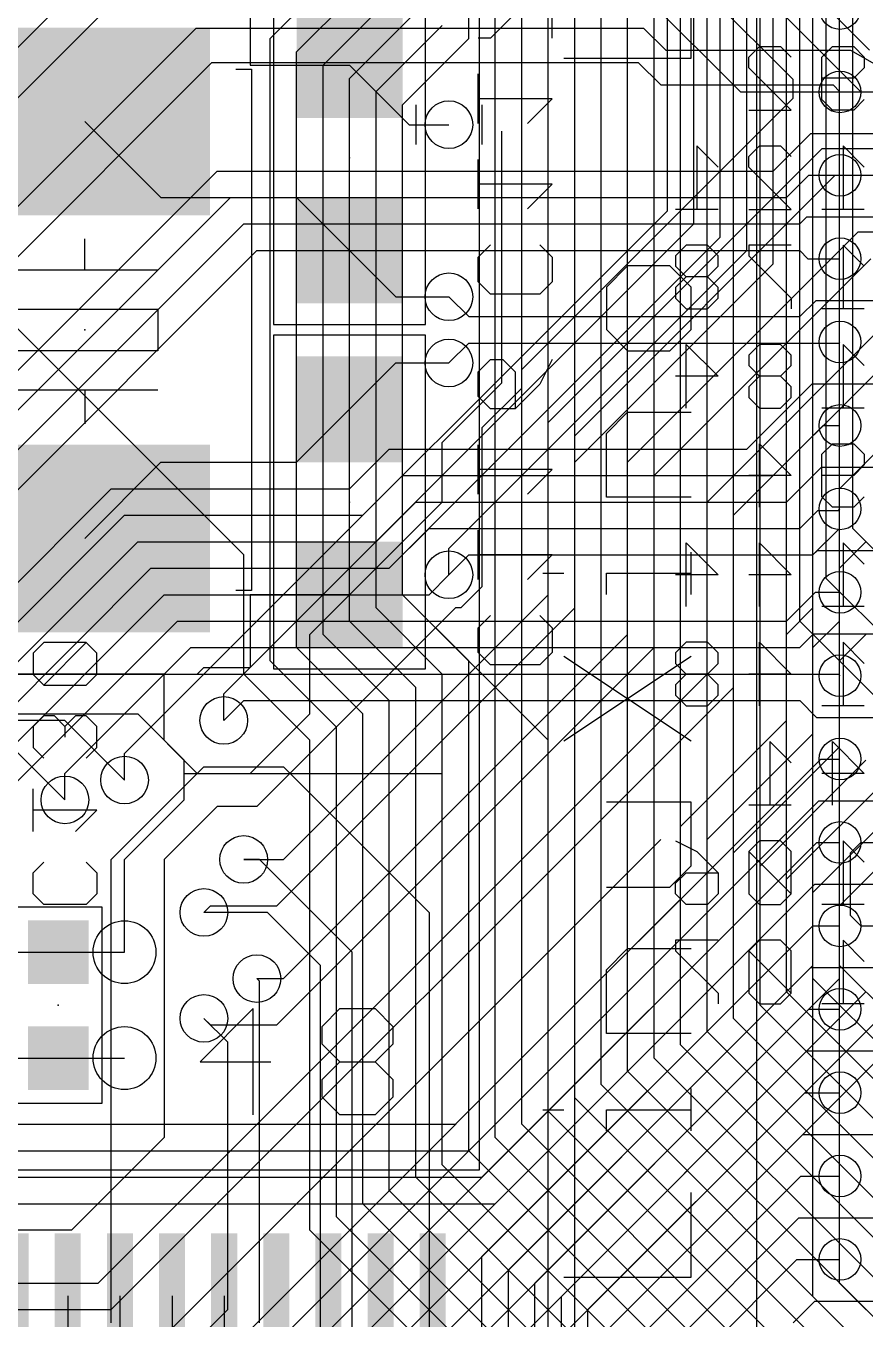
# Model space of a CAD drawing. Extents: x -61 to 136, y 23 to 123.
# Drawn here: x 53.79 to 61.84, y 63.03 to 75.43 of the extents above; entities that cross this region are included whole.
import ezdxf

# ---------------------------------------------------------------- set-up
doc = ezdxf.new("R2010")
doc.units = 0
for name, color, linetype in [('1', 14, 'CONTINUOUS'), ('13', 94, 'CONTINUOUS'), ('14', 94, 'CONTINUOUS'), ('16', 134, 'CONTINUOUS'), ('18', 94, 'CONTINUOUS'), ('21', 251, 'CONTINUOUS'), ('22', 54, 'CONTINUOUS'), ('24', 54, 'CONTINUOUS'), ('25', 251, 'CONTINUOUS'), ('26', 54, 'CONTINUOUS'), ('3', 214, 'CONTINUOUS'), ('4', 214, 'CONTINUOUS'), ('40', 134, 'CONTINUOUS'), ('41', 14, 'CONTINUOUS'), ('42', 134, 'CONTINUOUS')]:
    doc.layers.add(name, color=color, linetype=linetype)

# ---------------------------------------------------------------- blocks, each defined once
blk = doc.blocks.new('RECT')
blk.add_solid([(-0.5, -0.5), (0.5, -0.5), (-0.5, 0.5), (0.5, 0.5)])
blk = doc.blocks.new('PIE')
blk.add_circle((0, 0), 0.5)
blk = doc.blocks.new('ROUNDV')
blk.add_circle((0, 0), 0.5)

msp = doc.modelspace()

# ---------------------------------------------------------------- linework, layer by layer
at = {"layer": '1'}
for p, q in [((45.0723, 66.5861), (54.6608, 76.1746)), ((45.2247, 66.2559), (54.8132, 75.8444)), ((45.0723, 65.0621), (55.4228, 75.4126)), ((55.4228, 75.4126), (59.7154, 75.4126)), ((59.7154, 75.4126), (59.928, 75.2)), ((59.928, 75.2), (61.7, 75.2)), ((61.7, 75.2), (62.4, 74.8)), ((45.2247, 64.7319), (55.5752, 75.0824)), ((55.5752, 75.0824), (59.6646, 75.0824)), ((59.6646, 75.0824), (59.8805, 74.8665)), ((59.8805, 74.8665), (61.5335, 74.8665)), ((61.5335, 74.8665), (61.6, 74.8)), ((60.96, 74.041), (61.319, 74.4)), ((61.319, 74.4), (62, 74.4)), ((48.895, 67.31), (55.626, 74.041)), ((55.626, 74.041), (60.96, 74.041)), ((61.087, 73.787), (61.3, 74)), ((61.3, 74), (61.6, 74)), ((49.403, 67.437), (55.753, 73.787)), ((55.753, 73.787), (61.087, 73.787)), ((61.214, 73.533), (61.281, 73.6)), ((61.281, 73.6), (62, 73.6)), ((49.911, 67.564), (55.88, 73.533)), ((55.88, 73.533), (61.214, 73.533)), ((50.3555, 67.6275), (56.007, 73.279)), ((56.007, 73.279), (61.214, 73.279)), ((61.214, 73.279), (61.293, 73.2)), ((61.293, 73.2), (61.6, 73.2)), ((57.8485, 72.8345), (58.039, 72.644)), ((61.214, 72.644), (61.37, 72.8)), ((61.37, 72.8), (62, 72.8)), ((58.039, 72.644), (61.214, 72.644)), ((57.8485, 72.1995), (58.039, 72.39)), ((58.039, 72.39), (61.59, 72.39)), ((61.59, 72.39), (61.6, 72.4)), ((60.706, 71.374), (61.332, 72)), ((61.332, 72), (62.8, 72)), ((60.96, 71.12), (61.44, 71.6)), ((61.44, 71.6), (61.6, 71.6)), ((56.896, 70.993), (57.277, 71.374)), ((57.277, 71.374), (60.706, 71.374)), ((57.023, 70.739), (57.404, 71.12)), ((57.404, 71.12), (60.96, 71.12)), ((61.087, 70.866), (61.421, 71.2)), ((61.421, 71.2), (62, 71.2)), ((52.832, 69.215), (54.61, 70.993)), ((54.61, 70.993), (56.896, 70.993)), ((57.15, 70.485), (57.531, 70.866)), ((57.531, 70.866), (61.087, 70.866)), ((52.7685, 68.7705), (54.737, 70.739)), ((54.737, 70.739), (57.023, 70.739)), ((61.214, 70.612), (61.3864, 70.7844)), ((61.3864, 70.7844), (61.5844, 70.7844)), ((61.5844, 70.7844), (61.6, 70.8)), ((57.277, 70.231), (57.658, 70.612)), ((57.658, 70.612), (61.214, 70.612)), ((52.8955, 68.5165), (54.864, 70.485)), ((54.864, 70.485), (57.15, 70.485)), ((57.8485, 70.1675), (58.039, 70.358)), ((58.039, 70.358), (61.341, 70.358)), ((61.341, 70.358), (61.383, 70.4)), ((61.383, 70.4), (62, 70.4)), ((53.0225, 68.2625), (54.991, 70.231)), ((54.991, 70.231), (57.277, 70.231)), ((57.658, 69.977), (57.8485, 70.1675)), ((53.1495, 68.0085), (55.118, 69.977)), ((55.118, 69.977), (57.658, 69.977)), ((61.087, 69.723), (61.364, 70)), ((61.364, 70), (61.6, 70)), ((53.1495, 67.6275), (55.245, 69.723)), ((55.245, 69.723), (61.087, 69.723)), ((61.214, 69.469), (61.345, 69.6)), ((61.345, 69.6), (62, 69.6)), ((54.1655, 68.2625), (55.372, 69.469)), ((55.372, 69.469), (61.214, 69.469)), ((54.737, 68.453), (55.499, 69.215)), ((55.499, 69.215), (61.585, 69.215)), ((61.585, 69.215), (61.6, 69.2)), ((55.6895, 68.7705), (55.88, 68.961)), ((55.88, 68.961), (61.214, 68.961)), ((61.214, 68.961), (61.375, 68.8)), ((61.375, 68.8), (62, 68.8)), ((54.737, 68.199), (54.737, 68.453)), ((57.912, 64.897), (61.415, 68.4)), ((61.415, 68.4), (61.6, 68.4)), ((54.1655, 68.0085), (54.1655, 68.2625)), ((58.039, 64.643), (61.396, 68)), ((61.396, 68), (62, 68)), ((58.166, 64.389), (61.377, 67.6)), ((61.377, 67.6), (61.6, 67.6)), ((58.293, 64.135), (61.358, 67.2)), ((61.358, 67.2), (62, 67.2)), ((58.166, 63.627), (61.339, 66.8)), ((61.339, 66.8), (61.6, 66.8)), ((58.42, 63.5), (61.32, 66.4)), ((61.32, 66.4), (62, 66.4)), ((58.674, 63.373), (61.301, 66)), ((61.301, 66), (61.6, 66)), ((58.928, 63.246), (61.282, 65.6)), ((61.282, 65.6), (62, 65.6)), ((59.182, 63.119), (61.263, 65.2)), ((61.263, 65.2), (61.6, 65.2)), ((49.149, 64.897), (57.912, 64.897)), ((59.436, 62.992), (61.244, 64.8)), ((61.244, 64.8), (62, 64.8)), ((49.403, 64.643), (58.039, 64.643)), ((49.657, 64.389), (58.166, 64.389)), ((59.69, 62.865), (61.225, 64.4)), ((61.225, 64.4), (61.6, 64.4)), ((49.911, 64.135), (58.293, 64.135)), ((59.944, 62.738), (61.206, 64)), ((61.206, 64), (62, 64)), ((58.166, 60.833), (58.166, 63.627)), ((60.198, 62.611), (61.187, 63.6)), ((61.187, 63.6), (61.6, 63.6)), ((58.42, 60.96), (58.42, 63.5)), ((58.674, 61.087), (58.674, 63.373)), ((54.193, 63.252), (54.193, 62.647)), ((54.693, 63.252), (54.693, 62.528)), ((55.193, 63.252), (55.193, 62.409)), ((55.693, 63.252), (55.693, 62.29)), ((58.928, 61.214), (58.928, 63.246)), ((61.1505, 62.992), (61.3585, 63.2)), ((61.3585, 63.2), (62, 63.2)), ((59.182, 61.341), (59.182, 63.119))]:
    msp.add_line(p, q, dxfattribs=at)
at = {"layer": '13'}
for p, q in [((57.0865, 78.359), (60.6455, 74.8)), ((60.6455, 74.8), (62.55, 74.8))]:
    msp.add_line(p, q, dxfattribs=at)
at = {"layer": '14'}
for p, q in [((60.706, 73.279), (60.706, 88.392)), ((60.96, 73.152), (60.96, 88.265)), ((61.214, 69.723), (61.214, 88.138)), ((61.468, 70.132), (61.468, 88.011)), ((61.722, 70.612), (61.722, 87.884)), ((60.452, 73.406), (60.452, 87.503)), ((60.198, 73.533), (60.198, 87.376)), ((59.944, 73.66), (59.944, 87.249)), ((55.499, 69.215), (59.944, 73.66)), ((55.6895, 69.0245), (60.198, 73.533)), ((57.404, 70.358), (60.452, 73.406)), ((57.8485, 70.4215), (60.706, 73.279)), ((59.055, 71.247), (60.96, 73.152)), ((59.055, 60.071), (59.055, 71.247)), ((62.734, 69.6), (61.722, 70.612)), ((57.404, 69.977), (57.404, 70.358)), ((57.8485, 70.1675), (57.8485, 70.4215)), ((62.8, 68.8), (61.468, 70.132)), ((58.801, 68.58), (57.404, 69.977)), ((62.537, 68.4), (61.214, 69.723)), ((52.578, 69.215), (55.499, 69.215)), ((55.6895, 68.7705), (55.6895, 69.0245)), ((53.594, 68.834), (54.864, 68.834)), ((54.864, 68.834), (55.4355, 68.2625)), ((58.801, 60.071), (58.801, 68.58)), ((54.61, 67.437), (55.499, 68.326)), ((55.4355, 68.2625), (57.785, 68.2625)), ((55.499, 68.326), (56.261, 68.326)), ((56.261, 68.326), (57.658, 66.929)), ((61.7, 67.5), (61.8, 67.6)), ((61.7, 66.9), (61.7, 67.5)), ((61.8, 67.6), (64.8, 67.6)), ((54.61, 62.992), (54.61, 67.437)), ((56.0324, 67.437), (55.88, 67.437)), ((56.9214, 66.548), (56.0324, 67.437)), ((56.1086, 66.929), (55.499, 66.929)), ((56.6166, 66.421), (56.1086, 66.929)), ((57.658, 66.929), (57.658, 62.357)), ((61.8, 66.8), (61.7, 66.9)), ((61.8, 66.8), (64.8, 66.8)), ((56.9214, 62.611), (56.9214, 66.548)), ((56.6166, 62.738), (56.6166, 66.421)), ((56.0324, 66.2686), (56.007, 66.294)), ((56.0324, 62.992), (56.0324, 66.2686)), ((55.7276, 65.6844), (55.499, 65.913)), ((55.7276, 63.119), (55.7276, 65.6844)), ((54.3306, 61.722), (55.7276, 63.119))]:
    msp.add_line(p, q, dxfattribs=at)
at = {"layer": '16'}
for p, q in [((59.0931, 77.9907), (61.8838, 75.2)), ((58.7629, 77.8383), (61.8012, 74.8)), ((55.9435, 75.7555), (55.9435, 75.057)), ((55.9435, 75.057), (56.896, 75.057)), ((56.896, 75.057), (57.4675, 74.4855)), ((61.8012, 74.8), (63.025, 74.8)), ((54.356, 74.517), (55.086, 73.787)), ((57.4675, 74.4855), (57.8485, 74.4855)), ((58.3565, 72.009), (58.3565, 74.422)), ((58.801, 71.628), (61.4299, 74.2569)), ((61.4299, 74.2569), (62.6569, 74.2569)), ((59.055, 71.501), (61.554, 74)), ((61.554, 74), (63.2, 74)), ((55.086, 73.787), (56.388, 73.787)), ((56.388, 73.787), (56.896, 73.279)), ((59.563, 71.247), (61.7728, 73.4568)), ((61.7728, 73.4568), (62.6568, 73.4568)), ((56.896, 73.279), (57.3405, 72.8345)), ((59.817, 71.12), (61.897, 73.2)), ((57.3405, 72.8345), (57.8485, 72.8345)), ((60.325, 70.866), (62.103, 72.644)), ((60.579, 70.739), (62.23, 72.39)), ((56.896, 71.755), (57.3405, 72.1995)), ((57.3405, 72.1995), (57.8485, 72.1995)), ((57.785, 71.4375), (58.3565, 72.009)), ((56.388, 71.247), (56.896, 71.755)), ((58.801, 69.977), (58.801, 71.628)), ((59.055, 69.85), (59.055, 71.501)), ((61.595, 70.993), (62.1792, 71.5772)), ((57.785, 70.866), (57.785, 71.4375)), ((54.356, 70.517), (55.086, 71.247)), ((55.086, 71.247), (56.388, 71.247)), ((59.563, 69.596), (59.563, 71.247)), ((59.817, 69.469), (59.817, 71.12)), ((61.595, 70.612), (61.595, 70.993)), ((56.896, 69.977), (57.785, 70.866)), ((60.325, 69.215), (60.325, 70.866)), ((60.579, 69.088), (60.579, 70.739)), ((61.341, 70.358), (61.595, 70.612)), ((61.595, 70.231), (61.849, 70.485)), ((61.341, 69.85), (61.341, 70.358)), ((61.595, 69.723), (61.595, 70.231)), ((55.9435, 69.977), (55.9435, 69.2785)), ((56.896, 69.977), (55.9435, 69.977)), ((56.261, 67.437), (58.801, 69.977)), ((56.515, 69.596), (56.896, 69.977)), ((56.1975, 66.9925), (59.055, 69.85)), ((61.087, 69.596), (61.341, 69.85)), ((61.341, 69.469), (61.595, 69.723)), ((56.261, 66.294), (59.563, 69.596)), ((56.515, 68.834), (56.515, 69.596)), ((61.087, 68.7705), (61.087, 69.596)), ((61.595, 69.342), (61.849, 69.596)), ((56.1975, 65.8495), (59.817, 69.469)), ((61.341, 68.6435), (61.341, 69.469)), ((55.4355, 69.215), (55.499, 69.2785)), ((55.499, 69.2785), (55.9435, 69.2785)), ((61.595, 68.5165), (61.595, 69.342)), ((55.118, 69.215), (53.086, 69.215)), ((54.483, 63.373), (60.325, 69.215)), ((55.118, 69.215), (55.4355, 69.215)), ((55.118, 68.58), (55.118, 69.215)), ((54.61, 63.119), (60.579, 69.088)), ((54.1655, 68.7705), (52.3875, 68.7705)), ((54.737, 68.199), (54.1655, 68.7705)), ((55.9435, 68.2625), (56.515, 68.834)), ((60.071, 67.7545), (61.087, 68.7705)), ((60.325, 67.6275), (61.341, 68.6435)), ((53.6575, 68.5165), (54.1655, 68.0085)), ((55.3085, 68.3895), (55.118, 68.58)), ((60.579, 67.5005), (61.595, 68.5165)), ((55.3085, 68.2625), (55.3085, 68.3895)), ((60.833, 67.3735), (61.849, 68.3895)), ((55.3085, 68.0085), (55.3085, 68.2625)), ((55.3085, 68.2625), (55.9435, 68.2625)), ((61.087, 67.2465), (62.103, 68.2625)), ((61.341, 67.1195), (62.357, 68.1355)), ((54.737, 67.437), (55.3085, 68.0085)), ((61.595, 66.9925), (62.6025, 68)), ((60.071, 67.056), (60.071, 67.7545)), ((60.325, 66.929), (60.325, 67.6275)), ((60.579, 66.802), (60.579, 67.5005)), ((54.737, 66.548), (54.737, 67.437)), ((55.88, 67.437), (56.261, 67.437)), ((60.833, 66.675), (60.833, 67.3735)), ((61.087, 66.548), (61.087, 67.2465)), ((61.341, 66.421), (61.341, 67.1195)), ((54.6735, 61.6585), (60.071, 67.056)), ((55.499, 66.929), (55.5625, 66.9925)), ((55.5625, 66.9925), (56.1975, 66.9925)), ((61.595, 66.294), (61.595, 66.9925)), ((54.8005, 61.4045), (60.325, 66.929)), ((54.9275, 61.1505), (60.579, 66.802)), ((55.0545, 60.8965), (60.833, 66.675)), ((53.213, 66.548), (54.102, 66.548)), ((54.102, 66.548), (54.737, 66.548)), ((55.1815, 60.6425), (61.087, 66.548)), ((55.3085, 60.3885), (61.341, 66.421)), ((56.007, 66.294), (56.261, 66.294)), ((56.261, 60.96), (61.595, 66.294)), ((56.896, 61.214), (61.849, 66.167)), ((57.4675, 61.4045), (62.103, 66.04)), ((55.499, 65.913), (55.5625, 65.8495)), ((58.039, 61.595), (62.357, 65.913)), ((55.5625, 65.8495), (56.1975, 65.8495)), ((53.213, 65.532), (54.102, 65.532)), ((54.102, 65.532), (54.737, 65.532)), ((45.466, 63.373), (54.483, 63.373)), ((45.593, 63.119), (54.61, 63.119))]:
    msp.add_line(p, q, dxfattribs=at)
at = {"layer": '21'}
for p, q in [((58.138, 81.647), (58.138, 64.457)), ((60.8, 80.6), (60.8, 62.6)), ((55.9708, 66.0059), (55.4624, 65.4974)), ((55.9708, 64.989), (55.9708, 66.0059)), ((56.6318, 65.8364), (56.8013, 66.0059)), ((56.8013, 66.0059), (57.1402, 66.0059)), ((57.1402, 66.0059), (57.3097, 65.8364)), ((56.6318, 65.6669), (56.6318, 65.8364)), ((57.3097, 65.8364), (57.3097, 65.6669)), ((56.8013, 65.4974), (56.6318, 65.6669)), ((57.3097, 65.6669), (57.1402, 65.4974)), ((55.4624, 65.4974), (56.1403, 65.4974)), ((56.6318, 65.328), (56.8013, 65.4974)), ((56.8013, 65.4974), (57.1402, 65.4974)), ((57.1402, 65.4974), (57.3097, 65.328)), ((56.6318, 65.1585), (56.6318, 65.328)), ((57.3097, 65.328), (57.3097, 65.1585)), ((56.8013, 64.989), (56.6318, 65.1585)), ((57.3097, 65.1585), (57.1402, 64.989)), ((57.1402, 64.989), (56.8013, 64.989)), ((58.138, 64.457), (45.748, 64.457))]:
    msp.add_line(p, q, dxfattribs=at)
at = {"layer": '22'}
for p, q in [((55.806, 75.017), (55.956, 75.017)), ((55.956, 75.017), (55.956, 70.017)), ((54.356, 73.092), (54.356, 73.392)), ((53.656, 73.092), (54.356, 73.092)), ((54.356, 73.092), (55.056, 73.092)), ((53.656, 72.717), (55.056, 72.717)), ((55.056, 72.717), (55.056, 72.317)), ((55.056, 72.317), (53.656, 72.317)), ((53.656, 71.942), (54.356, 71.942)), ((54.356, 71.942), (54.356, 71.617)), ((54.356, 71.942), (55.056, 71.942)), ((55.956, 70.017), (55.806, 70.017))]:
    msp.add_line(p, q, dxfattribs=at)
at = {"layer": '24'}
for p in [(56.896, 74.168), (54.356, 72.517), (56.896, 70.866), (54.102, 66.04)]:
    msp.add_point(p, dxfattribs=at)
at = {"layer": '25'}
for p, q in [((60.1726, 75.1238), (60.1726, 75.9373)), ((58.9524, 75.1238), (60.1726, 75.1238)), ((59.5625, 73.7205), (59.5625, 74.534)), ((59.5625, 73.1307), (59.3591, 72.9273)), ((59.9692, 73.1307), (59.5625, 73.1307)), ((60.1726, 72.9273), (59.9692, 73.1307)), ((59.3591, 72.9273), (59.3591, 72.5206)), ((60.1726, 72.5206), (60.1726, 72.9273)), ((59.3591, 72.5206), (59.5625, 72.3172)), ((59.9692, 72.3172), (60.1726, 72.5206)), ((59.5625, 72.3172), (59.9692, 72.3172)), ((59.3591, 71.5241), (59.5625, 71.7274)), ((59.5625, 71.7274), (60.1726, 71.7274)), ((59.3591, 70.9139), (59.3591, 71.5241)), ((60.1726, 70.9139), (59.3591, 70.9139)), ((60.1726, 69.9784), (60.1726, 70.3852)), ((58.749, 70.1818), (58.9524, 70.1818)), ((59.3591, 69.9784), (59.3591, 70.1818)), ((59.3591, 70.1818), (60.1726, 70.1818)), ((58.9524, 68.5751), (60.1726, 69.3886)), ((58.9524, 69.3886), (60.1726, 68.5751)), ((60.1726, 67.9854), (59.3591, 67.9854)), ((60.1726, 67.3752), (60.1726, 67.9854)), ((59.9692, 67.1719), (60.1726, 67.3752)), ((59.3591, 67.1719), (59.9692, 67.1719)), ((59.3591, 66.3787), (59.5625, 66.5821)), ((59.5625, 66.5821), (60.1726, 66.5821)), ((59.3591, 65.7686), (59.3591, 66.3787)), ((60.1726, 65.7686), (59.3591, 65.7686)), ((60.1726, 64.8331), (60.1726, 65.2398)), ((58.749, 65.0364), (58.9524, 65.0364)), ((59.3591, 64.8331), (59.3591, 65.0364)), ((59.3591, 65.0364), (60.1726, 65.0364)), ((60.1726, 63.4298), (60.1726, 64.2433)), ((58.9524, 63.4298), (60.1726, 63.4298))]:
    msp.add_line(p, q, dxfattribs=at)
at = {"layer": '26'}
for p, q in [((58.7211, 75.7902), (58.2465, 75.3156)), ((58.8397, 75.3156), (58.8397, 75.7902)), ((58.2465, 75.3156), (58.1279, 75.3156)), ((60.7248, 75.1336), (60.8265, 75.2353)), ((60.8265, 75.2353), (61.0298, 75.2353)), ((61.0298, 75.2353), (61.1315, 75.1336)), ((61.4264, 75.1336), (61.5281, 75.2353)), ((61.5281, 75.2353), (61.7315, 75.2353)), ((61.7315, 75.2353), (61.8332, 75.1336)), ((60.7248, 75.0319), (60.7248, 75.1336)), ((61.4264, 74.7269), (61.4264, 75.1336)), ((61.8332, 75.1336), (61.8332, 75.0319)), ((58.1279, 74.4971), (58.1279, 74.9716)), ((61.1315, 74.6252), (60.7248, 75.0319)), ((61.7315, 74.9303), (61.4264, 74.9303)), ((61.8332, 75.0319), (61.7315, 74.9303)), ((58.8397, 74.7343), (58.1279, 74.7343)), ((58.6024, 74.4971), (58.8397, 74.7343)), ((61.5281, 74.6252), (61.4264, 74.7269)), ((61.8332, 74.7269), (61.7315, 74.6252)), ((60.7248, 74.6252), (61.1315, 74.6252)), ((61.7315, 74.6252), (61.5281, 74.6252)), ((60.4299, 74.0794), (60.2265, 74.2828)), ((60.2265, 74.2828), (60.2265, 73.6727)), ((60.7248, 74.1811), (60.8265, 74.2828)), ((60.8265, 74.2828), (61.0298, 74.2828)), ((61.0298, 74.2828), (61.1315, 74.1811)), ((61.8332, 74.0794), (61.6298, 74.2828)), ((61.6298, 74.2828), (61.6298, 73.6727)), ((58.1279, 73.6785), (58.1279, 74.153)), ((60.7248, 74.0794), (60.7248, 74.1811)), ((61.1315, 73.6727), (60.7248, 74.0794)), ((58.8397, 73.9157), (58.1279, 73.9157)), ((58.6024, 73.6785), (58.8397, 73.9157)), ((60.4299, 73.6727), (60.0231, 73.6727)), ((60.7248, 73.6727), (61.1315, 73.6727)), ((61.8332, 73.6727), (61.4264, 73.6727)), ((58.1279, 73.2158), (58.2465, 73.3344)), ((58.7211, 73.3344), (58.8397, 73.2158)), ((60.1248, 73.3303), (60.0231, 73.2286)), ((60.3282, 73.3303), (60.1248, 73.3303)), ((60.4299, 73.2286), (60.3282, 73.3303)), ((61.1315, 73.3303), (60.7248, 73.3303)), ((60.7248, 73.3303), (60.7248, 73.2286)), ((61.8332, 73.1269), (61.6298, 73.3303)), ((61.6298, 73.3303), (61.6298, 72.7202)), ((58.1279, 72.9785), (58.1279, 73.2158)), ((58.8397, 73.2158), (58.8397, 72.9785)), ((60.0231, 73.2286), (60.0231, 73.1269)), ((60.4299, 73.1269), (60.4299, 73.2286)), ((60.7248, 73.2286), (61.1315, 72.8219)), ((60.0231, 73.1269), (60.1248, 73.0253)), ((60.3282, 73.0253), (60.4299, 73.1269)), ((58.2465, 72.8599), (58.1279, 72.9785)), ((58.8397, 72.9785), (58.7211, 72.8599)), ((60.1248, 73.0253), (60.0231, 72.9236)), ((60.3282, 73.0253), (60.1248, 73.0253)), ((60.4299, 72.9236), (60.3282, 73.0253)), ((58.7211, 72.8599), (58.2465, 72.8599)), ((60.0231, 72.9236), (60.0231, 72.8219)), ((60.0231, 72.8219), (60.1248, 72.7202)), ((60.3282, 72.7202), (60.4299, 72.8219)), ((60.4299, 72.8219), (60.4299, 72.9236)), ((61.1315, 72.8219), (61.1315, 72.7202)), ((60.1248, 72.7202), (60.3282, 72.7202)), ((61.8332, 72.7202), (61.4264, 72.7202)), ((60.1248, 71.7677), (60.1248, 72.3778)), ((60.1248, 72.3778), (60.4299, 72.0728)), ((60.8265, 72.3778), (60.7248, 72.2761)), ((61.0298, 72.3778), (60.8265, 72.3778)), ((61.1315, 72.2761), (61.0298, 72.3778)), ((61.8332, 72.1744), (61.6298, 72.3778)), ((61.6298, 72.3778), (61.6298, 71.7677)), ((58.1279, 72.1155), (58.2465, 72.2342)), ((58.2465, 72.2342), (58.3652, 72.2342)), ((58.3652, 72.2342), (58.4838, 72.1155)), ((58.8397, 72.2342), (58.7211, 71.9969)), ((60.7248, 72.2761), (60.7248, 72.1744)), ((61.1315, 72.1744), (61.1315, 72.2761)), ((58.1279, 71.8783), (58.1279, 72.1155)), ((58.4838, 72.1155), (58.4838, 71.7596)), ((60.7248, 72.1744), (60.8265, 72.0728)), ((61.0298, 72.0728), (61.1315, 72.1744)), ((58.7211, 71.9969), (58.4838, 71.7596)), ((60.4299, 72.0728), (60.0231, 72.0728)), ((60.8265, 72.0728), (60.7248, 71.9711)), ((60.7248, 71.9711), (60.7248, 71.8694)), ((61.0298, 72.0728), (60.8265, 72.0728)), ((61.1315, 71.9711), (61.0298, 72.0728)), ((61.1315, 71.8694), (61.1315, 71.9711)), ((58.2465, 71.7596), (58.1279, 71.8783)), ((60.7248, 71.8694), (60.8265, 71.7677)), ((61.0298, 71.7677), (61.1315, 71.8694)), ((58.4838, 71.7596), (58.2465, 71.7596)), ((60.8265, 71.7677), (61.0298, 71.7677)), ((61.8332, 71.7677), (61.4264, 71.7677)), ((58.1279, 70.9411), (58.1279, 71.4156)), ((60.8265, 70.8152), (60.8265, 71.4253)), ((60.8265, 71.4253), (61.1315, 71.1203)), ((61.4264, 71.3236), (61.5281, 71.4253)), ((61.5281, 71.4253), (61.7315, 71.4253)), ((61.7315, 71.4253), (61.8332, 71.3236)), ((61.4264, 70.9169), (61.4264, 71.3236)), ((61.8332, 71.2219), (61.7315, 71.1203)), ((61.8332, 71.3236), (61.8332, 71.2219)), ((58.8397, 71.1783), (58.1279, 71.1783)), ((58.6024, 70.9411), (58.8397, 71.1783)), ((61.1315, 71.1203), (60.7248, 71.1203)), ((61.7315, 71.1203), (61.4264, 71.1203)), ((61.5281, 70.8152), (61.4264, 70.9169)), ((61.8332, 70.9169), (61.7315, 70.8152)), ((61.7315, 70.8152), (61.5281, 70.8152)), ((58.1279, 70.1225), (58.1279, 70.597)), ((60.1248, 69.8627), (60.1248, 70.4728)), ((60.1248, 70.4728), (60.4299, 70.1678)), ((60.8265, 69.8627), (60.8265, 70.4728)), ((60.8265, 70.4728), (61.1315, 70.1678)), ((61.8332, 70.2694), (61.6298, 70.4728)), ((61.6298, 70.4728), (61.6298, 69.8627)), ((58.8397, 70.3597), (58.1279, 70.3597)), ((58.6024, 70.1225), (58.8397, 70.3597)), ((60.4299, 70.1678), (60.0231, 70.1678)), ((61.1315, 70.1678), (60.7248, 70.1678)), ((61.8332, 69.8627), (61.4264, 69.8627)), ((58.1279, 69.6598), (58.2465, 69.7784)), ((58.7211, 69.7784), (58.8397, 69.6598)), ((58.1279, 69.4225), (58.1279, 69.6598)), ((58.8397, 69.6598), (58.8397, 69.4225)), ((53.9624, 69.5169), (53.8607, 69.4152)), ((54.3691, 69.5169), (53.9624, 69.5169)), ((53.9624, 69.1101), (54.3691, 69.5169)), ((54.4708, 69.4152), (54.3691, 69.5169)), ((60.1248, 69.5203), (60.0231, 69.4186)), ((60.3282, 69.5203), (60.1248, 69.5203)), ((60.4299, 69.4186), (60.3282, 69.5203)), ((60.8265, 68.9102), (60.8265, 69.5203)), ((60.8265, 69.5203), (61.1315, 69.2153)), ((61.8332, 69.3169), (61.6298, 69.5203)), ((61.6298, 69.5203), (61.6298, 68.9102)), ((53.8607, 69.4152), (53.8607, 69.2118)), ((54.4708, 69.2118), (54.4708, 69.4152)), ((58.2465, 69.3039), (58.1279, 69.4225)), ((58.8397, 69.4225), (58.7211, 69.3039)), ((60.0231, 69.4186), (60.0231, 69.3169)), ((60.4299, 69.3169), (60.4299, 69.4186)), ((58.7211, 69.3039), (58.2465, 69.3039)), ((60.0231, 69.3169), (60.1248, 69.2153)), ((60.3282, 69.2153), (60.4299, 69.3169)), ((53.8607, 69.2118), (53.9624, 69.1101)), ((53.9624, 69.1101), (54.3691, 69.1101)), ((54.3691, 69.1101), (54.4708, 69.2118)), ((60.1248, 69.2153), (60.0231, 69.1136)), ((60.0231, 69.1136), (60.0231, 69.0119)), ((60.3282, 69.2153), (60.1248, 69.2153)), ((60.4299, 69.1136), (60.3282, 69.2153)), ((60.4299, 69.0119), (60.4299, 69.1136)), ((61.1315, 69.2153), (60.7248, 69.2153)), ((60.0231, 69.0119), (60.1248, 68.9102)), ((60.3282, 68.9102), (60.4299, 69.0119)), ((60.1248, 68.9102), (60.3282, 68.9102)), ((61.8332, 68.9102), (61.4264, 68.9102)), ((53.9624, 68.8152), (53.8607, 68.7135)), ((54.0641, 68.8152), (53.9624, 68.8152)), ((54.1658, 68.7135), (54.0641, 68.8152)), ((54.2674, 68.8152), (54.1658, 68.7135)), ((54.3691, 68.8152), (54.2674, 68.8152)), ((54.4708, 68.7135), (54.3691, 68.8152)), ((53.8607, 68.7135), (53.8607, 68.5102)), ((54.1658, 68.7135), (54.1658, 68.6118)), ((54.4708, 68.5102), (54.4708, 68.7135)), ((53.8607, 68.5102), (53.9624, 68.4085)), ((54.3691, 68.4085), (54.4708, 68.5102)), ((61.1315, 68.3644), (60.9282, 68.5678)), ((60.9282, 68.5678), (60.9282, 67.9577)), ((61.5281, 67.9577), (61.5281, 68.5678)), ((61.5281, 68.5678), (61.8332, 68.2628)), ((61.8332, 68.2628), (61.4264, 68.2628)), ((53.8607, 67.7068), (53.8607, 68.1136)), ((54.4708, 67.9102), (53.8607, 67.9102)), ((54.2674, 67.7068), (54.4708, 67.9102)), ((61.1315, 67.9577), (60.7248, 67.9577)), ((60.0231, 67.6153), (60.2265, 67.5136)), ((60.8265, 67.6153), (60.7248, 67.5136)), ((61.0298, 67.6153), (60.8265, 67.6153)), ((61.1315, 67.5136), (61.0298, 67.6153)), ((61.8332, 67.4119), (61.6298, 67.6153)), ((61.6298, 67.6153), (61.6298, 67.0052)), ((60.2265, 67.5136), (60.4299, 67.3103)), ((60.7248, 67.5136), (60.7248, 67.1069)), ((61.1315, 67.1069), (60.7248, 67.5136)), ((61.1315, 67.1069), (61.1315, 67.5136)), ((53.8607, 67.3103), (53.9624, 67.4119)), ((54.3691, 67.4119), (54.4708, 67.3103)), ((53.8607, 67.1069), (53.8607, 67.3103)), ((54.4708, 67.3103), (54.4708, 67.1069)), ((60.0231, 67.2086), (60.1248, 67.3103)), ((60.1248, 67.3103), (60.4299, 67.3103)), ((60.4299, 67.3103), (60.4299, 67.1069)), ((60.0231, 67.1069), (60.0231, 67.2086)), ((53.9624, 67.0052), (53.8607, 67.1069)), ((54.3691, 67.0052), (53.9624, 67.0052)), ((54.4708, 67.1069), (54.3691, 67.0052)), ((60.1248, 67.0052), (60.0231, 67.1069)), ((60.3282, 67.0052), (60.1248, 67.0052)), ((60.4299, 67.1069), (60.3282, 67.0052)), ((60.7248, 67.1069), (60.8265, 67.0052)), ((60.8265, 67.0052), (61.0298, 67.0052)), ((61.0298, 67.0052), (61.1315, 67.1069)), ((61.8332, 67.0052), (61.4264, 67.0052)), ((60.4299, 66.6628), (60.0231, 66.6628)), ((60.0231, 66.6628), (60.0231, 66.5611)), ((60.8265, 66.6628), (60.7248, 66.5611)), ((61.0298, 66.6628), (60.8265, 66.6628)), ((61.1315, 66.5611), (61.0298, 66.6628)), ((61.8332, 66.4594), (61.6298, 66.6628)), ((61.6298, 66.6628), (61.6298, 66.0527)), ((60.0231, 66.5611), (60.4299, 66.1544)), ((60.7248, 66.5611), (60.7248, 66.1544)), ((61.1315, 66.1544), (60.7248, 66.5611)), ((61.1315, 66.1544), (61.1315, 66.5611)), ((60.4299, 66.1544), (60.4299, 66.0527)), ((60.7248, 66.1544), (60.8265, 66.0527)), ((61.0298, 66.0527), (61.1315, 66.1544)), ((60.8265, 66.0527), (61.0298, 66.0527)), ((61.8332, 66.0527), (61.4264, 66.0527))]:
    msp.add_line(p, q, dxfattribs=at)
at = {"layer": '3'}
for p, q in [((58.039, 75.311), (58.039, 83.82)), ((58.293, 64.77), (58.293, 83.693)), ((58.547, 64.897), (58.547, 83.566)), ((58.801, 65.024), (58.801, 83.439)), ((59.055, 65.151), (59.055, 83.312)), ((59.309, 65.278), (59.309, 83.185)), ((59.563, 65.405), (59.563, 83.058)), ((59.817, 65.532), (59.817, 82.931)), ((60.071, 65.659), (60.071, 82.804)), ((60.325, 65.786), (60.325, 82.677)), ((60.579, 65.913), (60.579, 82.55)), ((60.833, 66.04), (60.833, 82.423)), ((61.087, 66.167), (61.087, 82.296)), ((61.341, 66.294), (61.341, 82.169)), ((61.595, 66.421), (61.595, 82.042)), ((55.88, 70.358), (50.1015, 76.1365)), ((56.134, 75.311), (56.769, 75.946)), ((56.388, 75.184), (57.023, 75.819)), ((56.642, 75.057), (57.277, 75.692)), ((56.896, 74.93), (57.531, 75.565)), ((57.15, 74.803), (57.785, 75.438)), ((56.134, 69.342), (56.134, 75.311)), ((57.404, 74.676), (58.039, 75.311)), ((56.388, 69.469), (56.388, 75.184)), ((56.642, 69.596), (56.642, 75.057)), ((56.896, 69.723), (56.896, 74.93)), ((57.15, 69.85), (57.15, 74.803)), ((57.404, 69.977), (57.404, 74.676)), ((55.88, 69.215), (55.88, 70.358)), ((58.039, 69.342), (57.404, 69.977)), ((57.785, 69.215), (57.15, 69.85)), ((57.531, 69.088), (56.896, 69.723)), ((57.277, 68.961), (56.642, 69.596)), ((57.023, 68.834), (56.388, 69.469)), ((56.769, 68.707), (56.134, 69.342)), ((58.039, 64.643), (58.039, 69.342)), ((56.515, 68.58), (55.88, 69.215)), ((57.785, 64.508), (57.785, 69.215)), ((57.531, 64.389), (57.531, 69.088)), ((57.277, 64.262), (57.277, 68.961)), ((57.023, 64.135), (57.023, 68.834)), ((56.769, 64.008), (56.769, 68.707)), ((56.515, 63.881), (56.515, 68.58)), ((62.416, 65.6), (61.595, 66.421)), ((62.435, 65.2), (61.341, 66.294)), ((62.454, 64.8), (61.087, 66.167)), ((60.833, 66.04), (62.473, 64.4)), ((60.579, 65.913), (62.492, 64)), ((60.325, 65.786), (62.5475, 63.5635)), ((60.071, 65.659), (62.4205, 63.3095)), ((59.817, 65.532), (62.2935, 63.0555)), ((59.563, 65.405), (62.1665, 62.8015)), ((59.309, 65.278), (62.0395, 62.5475)), ((59.055, 65.151), (61.9125, 62.2935)), ((61.7855, 62.0395), (58.801, 65.024)), ((58.547, 64.897), (61.6585, 61.7855)), ((58.293, 64.77), (61.5315, 61.5315)), ((58.039, 64.643), (61.4045, 61.2775)), ((61.1505, 60.7695), (57.531, 64.389)), ((61.2695, 61.0235), (57.785, 64.508)), ((61.0235, 60.5155), (57.277, 64.262)), ((60.8965, 60.2615), (57.023, 64.135)), ((60.7695, 60.0075), (56.769, 64.008)), ((59.69, 60.706), (56.515, 63.881))]:
    msp.add_line(p, q, dxfattribs=at)
at = {"layer": '4'}
for p, q in [((61.341, 63.246), (61.341, 82.804)), ((61.595, 63.373), (61.595, 82.677)), ((61.595, 63.373), (62.1665, 62.8015)), ((61.341, 63.246), (62.0395, 62.5475))]:
    msp.add_line(p, q, dxfattribs=at)
at = {"layer": '40'}
for p, q in [((56.167, 75.768), (56.167, 72.568)), ((57.625, 72.568), (57.625, 75.768)), ((56.167, 72.568), (57.625, 72.568)), ((57.625, 72.466), (56.167, 72.466)), ((56.167, 72.466), (56.167, 69.266)), ((57.625, 69.266), (57.625, 72.466)), ((56.167, 69.266), (57.625, 69.266)), ((54.5211, 66.9798), (53.6829, 66.9798)), ((54.5211, 65.1002), (54.5211, 66.9798)), ((53.6829, 65.1002), (54.5211, 65.1002))]:
    msp.add_line(p, q, dxfattribs=at)
at = {"layer": '41'}
for p, q in [((57.531, 74.676), (57.531, 74.295)), ((58.166, 74.676), (58.166, 74.295))]:
    msp.add_line(p, q, dxfattribs=at)
at = {"layer": '42'}
for p, q in [((61.1505, 74.9173), (58.293, 77.7748)), ((61.1505, 74.7395), (61.1505, 74.9173)), ((58.547, 72.136), (61.1505, 74.7395)), ((58.547, 71.9582), (58.547, 72.136)), ((58.166, 71.5772), (58.547, 71.9582)), ((58.166, 71.5772), (58.166, 70.0532)), ((58.166, 70.0532), (57.9628, 69.85)), ((57.912, 69.85), (56.007, 67.945)), ((57.9628, 69.85), (57.912, 69.85)), ((55.626, 67.945), (55.118, 67.437)), ((56.007, 67.945), (55.626, 67.945)), ((54.864, 62.611), (59.8805, 67.6275)), ((55.118, 67.437), (55.118, 64.77)), ((55.118, 64.77), (54.229, 63.881)), ((54.229, 63.881), (45.212, 63.881))]:
    msp.add_line(p, q, dxfattribs=at)

# ---------------------------------------------------------------- block references
at = {"layer": '1', "xscale": 0.4, "yscale": 0.4}
for p in [(61.6, 75.6), (61.6, 74.8), (61.6, 74), (61.6, 73.2), (61.6, 72.4), (61.6, 71.6), (61.6, 70.8), (61.6, 70), (61.6, 69.2), (61.6, 68.4), (61.6, 67.6), (61.6, 66.8), (61.6, 66), (61.6, 65.2), (61.6, 64.4), (61.6, 63.6)]:
    msp.add_blockref('PIE', p, dxfattribs=at)
at = {"layer": '1', "xscale": 0.25, "yscale": 1.2, "rotation": 180}
for p in [(53.693, 63.252), (54.193, 63.252), (54.693, 63.252), (55.193, 63.252), (55.693, 63.252), (56.193, 63.252), (56.693, 63.252), (57.193, 63.252), (57.693, 63.252)]:
    msp.add_blockref('RECT', p, dxfattribs=at)
at = {"layer": '16'}
for p, xscale, yscale, rotation in [((56.896, 75.057), 1.016, 1.016, 270), ((54.356, 74.517), 1.8, 2.4, 270), ((56.896, 73.279), 1.016, 1.016, 270), ((56.896, 71.755), 1.016, 1.016, 90), ((54.356, 70.517), 1.8, 2.4, 270), ((56.896, 69.977), 1.016, 1.016, 90), ((54.102, 66.548), 0.6096, 0.5842, 270), ((54.102, 65.532), 0.6096, 0.5842, 270)]:
    msp.add_blockref('RECT', p, dxfattribs=dict(at, xscale=xscale, yscale=yscale, rotation=rotation))
at = {"layer": '18'}
for p, xscale, yscale in [((57.8485, 74.4855), 0.4572, 0.4572), ((57.8485, 74.4855), 0.4572, 0.4572), ((57.8485, 74.4855), 0.4572, 0.4572), ((57.8485, 74.4855), 0.4572, 0.4572), ((57.8485, 74.4855), 0.4572, 0.4572), ((57.8485, 74.4855), 0.4572, 0.4572), ((57.8485, 74.4855), 0.4572, 0.4572), ((57.8485, 74.4855), 0.4572, 0.4572), ((57.8485, 72.8345), 0.4572, 0.4572), ((57.8485, 72.8345), 0.4572, 0.4572), ((57.8485, 72.8345), 0.4572, 0.4572), ((57.8485, 72.8345), 0.4572, 0.4572), ((57.8485, 72.8345), 0.4572, 0.4572), ((57.8485, 72.8345), 0.4572, 0.4572), ((57.8485, 72.8345), 0.4572, 0.4572), ((57.8485, 72.8345), 0.4572, 0.4572), ((57.8485, 72.1995), 0.4572, 0.4572), ((57.8485, 72.1995), 0.4572, 0.4572), ((57.8485, 72.1995), 0.4572, 0.4572), ((57.8485, 72.1995), 0.4572, 0.4572), ((57.8485, 72.1995), 0.4572, 0.4572), ((57.8485, 72.1995), 0.4572, 0.4572), ((57.8485, 72.1995), 0.4572, 0.4572), ((57.8485, 72.1995), 0.4572, 0.4572), ((57.8485, 70.1675), 0.4572, 0.4572), ((57.8485, 70.1675), 0.4572, 0.4572), ((57.8485, 70.1675), 0.4572, 0.4572), ((57.8485, 70.1675), 0.4572, 0.4572), ((57.8485, 70.1675), 0.4572, 0.4572), ((57.8485, 70.1675), 0.4572, 0.4572), ((57.8485, 70.1675), 0.4572, 0.4572), ((57.8485, 70.1675), 0.4572, 0.4572), ((55.6895, 68.7705), 0.4572, 0.4572), ((55.6895, 68.7705), 0.4572, 0.4572), ((55.6895, 68.7705), 0.4572, 0.4572), ((55.6895, 68.7705), 0.4572, 0.4572), ((55.6895, 68.7705), 0.4572, 0.4572), ((55.6895, 68.7705), 0.4572, 0.4572), ((55.6895, 68.7705), 0.4572, 0.4572), ((55.6895, 68.7705), 0.4572, 0.4572), ((54.737, 68.199), 0.4572, 0.4572), ((54.737, 68.199), 0.4572, 0.4572), ((54.737, 68.199), 0.4572, 0.4572), ((54.737, 68.199), 0.4572, 0.4572), ((54.737, 68.199), 0.4572, 0.4572), ((54.737, 68.199), 0.4572, 0.4572), ((54.737, 68.199), 0.4572, 0.4572), ((54.737, 68.199), 0.4572, 0.4572), ((54.1655, 68.0085), 0.4572, 0.4572), ((54.1655, 68.0085), 0.4572, 0.4572), ((54.1655, 68.0085), 0.4572, 0.4572), ((54.1655, 68.0085), 0.4572, 0.4572), ((54.1655, 68.0085), 0.4572, 0.4572), ((54.1655, 68.0085), 0.4572, 0.4572), ((54.1655, 68.0085), 0.4572, 0.4572), ((54.1655, 68.0085), 0.4572, 0.4572), ((55.88, 67.437), 0.4572, 0.4572), ((55.88, 67.437), 0.4572, 0.4572), ((55.88, 67.437), 0.4572, 0.4572), ((55.88, 67.437), 0.4572, 0.4572), ((55.88, 67.437), 0.4572, 0.4572), ((55.88, 67.437), 0.4572, 0.4572), ((55.88, 67.437), 0.4572, 0.4572), ((55.88, 67.437), 0.4572, 0.4572), ((55.499, 66.929), 0.4572, 0.4572), ((55.499, 66.929), 0.4572, 0.4572), ((55.499, 66.929), 0.4572, 0.4572), ((55.499, 66.929), 0.4572, 0.4572), ((55.499, 66.929), 0.4572, 0.4572), ((55.499, 66.929), 0.4572, 0.4572), ((55.499, 66.929), 0.4572, 0.4572), ((55.499, 66.929), 0.4572, 0.4572), ((54.737, 66.548), 0.6032, 0.6032), ((54.737, 66.548), 0.6032, 0.6032), ((54.737, 66.548), 0.6032, 0.6032), ((54.737, 66.548), 0.6032, 0.6032), ((54.737, 66.548), 0.6032, 0.6032), ((54.737, 66.548), 0.6032, 0.6032), ((54.737, 66.548), 0.6032, 0.6032), ((54.737, 66.548), 0.6032, 0.6032), ((56.007, 66.294), 0.4572, 0.4572), ((56.007, 66.294), 0.4572, 0.4572), ((56.007, 66.294), 0.4572, 0.4572), ((56.007, 66.294), 0.4572, 0.4572), ((56.007, 66.294), 0.4572, 0.4572), ((56.007, 66.294), 0.4572, 0.4572), ((56.007, 66.294), 0.4572, 0.4572), ((56.007, 66.294), 0.4572, 0.4572), ((55.499, 65.913), 0.4572, 0.4572), ((55.499, 65.913), 0.4572, 0.4572), ((55.499, 65.913), 0.4572, 0.4572), ((55.499, 65.913), 0.4572, 0.4572), ((55.499, 65.913), 0.4572, 0.4572), ((55.499, 65.913), 0.4572, 0.4572), ((55.499, 65.913), 0.4572, 0.4572), ((55.499, 65.913), 0.4572, 0.4572), ((54.737, 65.532), 0.6032, 0.6032), ((54.737, 65.532), 0.6032, 0.6032), ((54.737, 65.532), 0.6032, 0.6032), ((54.737, 65.532), 0.6032, 0.6032), ((54.737, 65.532), 0.6032, 0.6032), ((54.737, 65.532), 0.6032, 0.6032), ((54.737, 65.532), 0.6032, 0.6032), ((54.737, 65.532), 0.6032, 0.6032)]:
    msp.add_blockref('ROUNDV', p, dxfattribs=dict(at, xscale=xscale, yscale=yscale))

doc.saveas('drawing.dxf')
